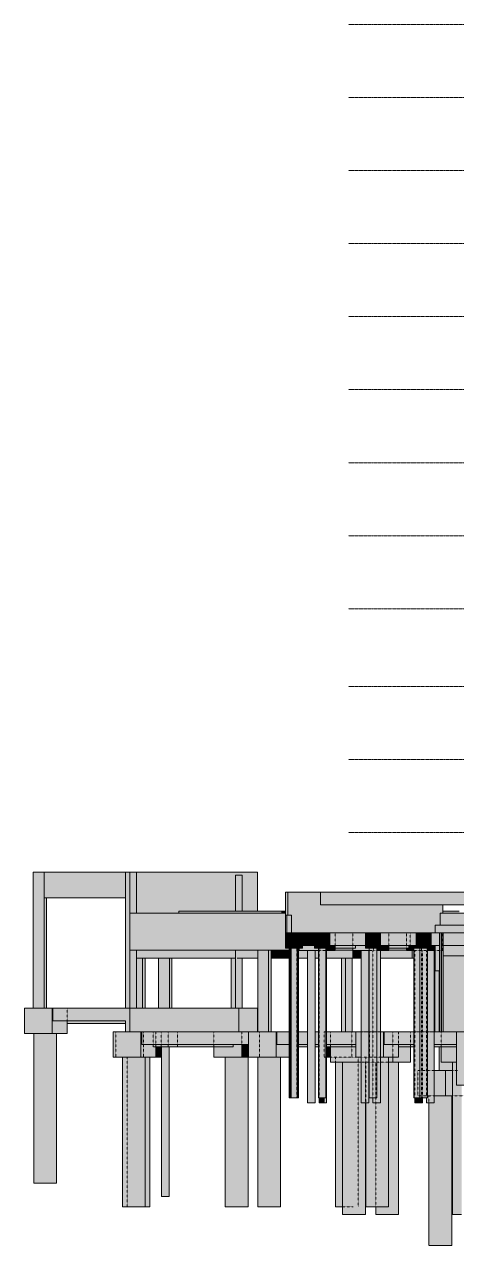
# Model space of a CAD drawing. Header units: centimetres. Extents: x -1706 to 33186, y -3196 to 88081.
# Drawn here: x 17867 to 19571, y 78277 to 83092 of the extents above; entities that cross this region are included whole.
import ezdxf

# ---------------------------------------------------------------- set-up
doc = ezdxf.new("R2010")
doc.units = ezdxf.units.CM
doc.linetypes.add('Centro', pattern=[3.175, 0.635, -0.47625, 1.5875, -0.47625])
doc.linetypes.add('Traço', pattern=[0.635, 0.3175, -0.3175])
for name, color, linetype, lineweight in [('A-FLOR', 7, 'Continuous', 9), ('A-FLOR-LEVL', 7, 'Continuous', 9), ('S-BEAM', 7, 'Continuous', 9), ('S-COLS', 7, 'Continuous', 9), ('S-FNDN', 7, 'Continuous', 25), ('S-FNDN-HDLN', 7, 'Traço', 9)]:
    doc.layers.add(name, color=color, linetype=linetype, lineweight=lineweight)

# ---------------------------------------------------------------- blocks, each defined once
blk = doc.blocks.new('Estaca W Gerdau - W250X32_7-3763720-CT I 001 - CRT ESQ')
at = {"layer": 'S-FNDN', "linetype": 'Traço', "lineweight": 9, "true_color": 0xa4b9db}
blk.add_hatch(color=9, dxfattribs=at).paths.add_polyline_path([(-1880.1, 79120), (-1871.6, 79120), (-1871.6, 79510), (-1886.2, 79510), (-1886.2, 79120)], flags=0)
at = {"layer": 'S-FNDN', "lineweight": 9}
for p, q in [((-1886.2, 79510), (-1886.2, 79120)), ((-1871.6, 79510), (-1886.2, 79510)), ((-1879.3, 79120), (-1879.3, 79510)), ((-1878.5, 79510), (-1878.5, 79120)), ((-1871.6, 79510), (-1871.6, 79120)), ((-1871.6, 79120), (-1886.2, 79120))]:
    blk.add_line(p, q, dxfattribs=at)
blk = doc.blocks.new('PED_BLRET-1EST_R01_2019_muro_ - 60x60x60-3843966-CT I 001 - CRT ESQ')
at = {"layer": 'S-FNDN-HDLN'}
for p, q in [((-2471.6, 79455), (-2441.6, 79455)), ((-2471.6, 79450), (-2471.6, 79455)), ((-2441.6, 79450), (-2471.6, 79450)), ((-2441.6, 79455), (-2441.6, 79450))]:
    blk.add_line(p, q, dxfattribs=at)
blk = doc.blocks.new('PED_BLRET-1EST_R01_2019_muro_ - 60x60x60-V17-CT I 001 - CRT ESQ')
at = {"layer": 'S-FNDN-HDLN'}
for p, q in [((-2472.7, 79455), (-2471.6, 79455)), ((-2472.7, 79450), (-2472.7, 79455)), ((-2442.7, 79455), (-2442.7, 79450))]:
    blk.add_line(p, q, dxfattribs=at)
blk = doc.blocks.new('PED_BLRET-1EST_R01_2019_muro_ - 60x60x60-V18-CT I 001 - CRT ESQ')
at = {"layer": 'S-FNDN-HDLN'}
for p, q in [((-2473.4, 79455), (-2472.7, 79455)), ((-2473.4, 79450), (-2473.4, 79455)), ((-2443.4, 79455), (-2443.4, 79450))]:
    blk.add_line(p, q, dxfattribs=at)
blk = doc.blocks.new('PED_BLRET-1EST_R01_2019_muro_ - 60x60x60-V19-CT I 001 - CRT ESQ')
at = {"layer": 'S-FNDN-HDLN'}
for p, q in [((-2474.9, 79455), (-2474.1, 79455)), ((-2474.9, 79450), (-2474.9, 79455)), ((-2444.9, 79455), (-2444.9, 79450))]:
    blk.add_line(p, q, dxfattribs=at)
blk = doc.blocks.new('PED_BLRET-1EST_R01_2019_muro_ - 60x60x60-V20-CT I 001 - CRT ESQ')
at = {"layer": 'S-FNDN-HDLN'}
for p, q in [((-2473.7, 79450), (-2473.7, 79455)), ((-2443.7, 79455), (-2443.7, 79450))]:
    blk.add_line(p, q, dxfattribs=at)
blk = doc.blocks.new('PED_BLRET-1EST_R01_2019_muro_ - 60x60x60-V21-CT I 001 - CRT ESQ')
at = {"layer": 'S-FNDN-HDLN'}
for p, q in [((-2476.4, 79455), (-2474.9, 79455)), ((-2476.4, 79450), (-2476.4, 79455)), ((-2446.4, 79455), (-2446.4, 79450))]:
    blk.add_line(p, q, dxfattribs=at)
blk = doc.blocks.new('PED_BLRET-1EST_R01_2019_muro_ - 60x60x60-V22-CT I 001 - CRT ESQ')
at = {"layer": 'S-FNDN-HDLN'}
for p, q in [((-2478.6, 79455), (-2477.9, 79455)), ((-2478.6, 79450), (-2478.6, 79455)), ((-2448.6, 79455), (-2448.6, 79450))]:
    blk.add_line(p, q, dxfattribs=at)
blk = doc.blocks.new('PED_BLRET-1EST_R01_2019_muro_ - 60x60x60-V6-CT I 001 - CRT ESQ')
at = {"layer": 'S-FNDN-HDLN'}
for p, q in [((-1986.8, 79455), (-1978.9, 79455)), ((-1986.8, 79450), (-1986.8, 79455)), ((-1978.9, 79450), (-1986.8, 79450)), ((-1978.9, 79455), (-1963.9, 79455)), ((-1956.8, 79455), (-1956.8, 79450))]:
    blk.add_line(p, q, dxfattribs=at)

msp = doc.modelspace()

# ---------------------------------------------------------------- hatches: boundary and pattern name
at = {"layer": 'A-FLOR', "true_color": 0xc0c0c0}
msp.add_hatch(color=9, dxfattribs=at).paths.add_polyline_path([(18930.22, 79498), (18977.13, 79498), (18977.13, 79510), (18923.17, 79510), (18923.17, 79498), (18930.11, 79498)], flags=0)
at = {"layer": 'S-BEAM', "true_color": 0xc0c0c0}
for points in [[(18266.18, 79648), (18266.18, 79750), (17944.32, 79750), (17944.32, 79648)], [(18904.37, 79580), (18906.27, 79580), (18906.27, 79670), (18896.57, 79670), (18896.96, 79580), (18901.63, 79580)], [(19421.34, 79620), (19631.13, 79620.18), (19631.13, 79670), (19035.18, 79670), (19035.18, 79620), (19369.64, 79620)], [(18867.22, 79588), (18881.87, 79588), (18881.87, 79595), (18475.75, 79595), (18475.75, 79588), (18800.98, 79588)], [(18891.87, 79588), (18896.57, 79588), (18896.57, 79595), (18881.87, 79595), (18881.87, 79588)], [(19543.72, 79588), (19581.62, 79588), (19581.62, 79595), (19516.82, 79595), (19516.82, 79588), (19524.73, 79588)], [(18896.39, 79460), (18896.7, 79510), (18896.96, 79510), (18897.14, 79510), (18897.71, 79510), (18897.88, 79510), (18898.45, 79510), (18898.63, 79510), (18899.2, 79510), (18899.65, 79460), (18900.12, 79460), (18900.42, 79510), (18900.69, 79510), (18900.86, 79510), (18901.43, 79510), (18901.63, 79580), (18896.38, 79580), (18896.38, 79460)], [(18915.96, 79510), (18920.63, 79510), (18920.63, 79580), (18901.63, 79580), (18901.91, 79510), (18915.44, 79510)], [(18920.63, 79460), (18923.17, 79460), (18923.17, 79510), (18904.17, 79510), (18904.37, 79460), (18915.44, 79460)], [(18963.43, 79460), (19011.13, 79460), (19011.13, 79510), (18977.13, 79510), (18977.13, 79498), (18963.43, 79498), (18963.43, 79486.36)], [(19162.86, 79460), (19211.33, 79460), (19211.33, 79510), (19071.13, 79510), (19071.13, 79460), (19111.16, 79460)], [(19271.33, 79460), (19411.13, 79460), (19411.13, 79510), (19271.33, 79510), (19271.33, 79468.12)], [(18903.38, 79460), (18903.43, 79460.16), (18903.05, 79460)], [(18786.92, 79410), (18786.92, 79442), (18706.42, 79442), (18706.42, 79410)], [(18839.36, 79410), (18898.97, 79410), (18898.97, 79442), (18839.36, 79442)], [(18898.97, 79410), (18908.9, 79410), (18908.9, 79442), (18898.97, 79442)], [(19161.9, 79410), (19177.5, 79410), (19177.5, 79440), (19162.51, 79440), (19162.51, 79442), (19161.42, 79442), (19161.42, 79410)], [(19177.5, 79410), (19195.45, 79410), (19195.45, 79440), (19177.5, 79440), (19177.5, 79422.25)], [(19374.22, 79410), (19396.24, 79410), (19396.24, 79440), (19374.22, 79440), (19374.22, 79442), (19304.19, 79442), (19304.19, 79440), (19271.24, 79440), (19271.24, 79410), (19317.95, 79410)], [(19486.75, 79439), (19487.27, 79439), (19487.27, 79440), (19486.75, 79440)], [(18077.23, 79163), (18274.39, 79163), (18274.39, 79213), (17979.55, 79213), (17979.55, 79163), (18000.19, 79163)], [(18282.26, 79120), (18282.26, 79213), (18274.39, 79213), (18274.39, 79163), (18266.18, 79163), (18266.18, 79120), (18274.39, 79120)], [(18282.26, 79120), (18712.21, 79120), (18712.21, 79213), (18282.26, 79213)], [(18750.13, 79120), (18786.69, 79120), (18786.69, 79213), (18712.21, 79213), (18712.21, 79120), (18746.83, 79120)], [(18264.54, 79153), (18266.18, 79153), (18266.18, 79163), (18035.71, 79163), (18035.71, 79153), (18077.23, 79153)], [(18490.8, 79070), (18750.13, 79070), (18750.13, 79120), (18329.54, 79120), (18329.54, 79070), (18387.41, 79070)], [(18385.22, 79060), (18690.71, 79060), (18690.71, 79070), (18385.22, 79070)]]:
    msp.add_hatch(color=9, dxfattribs=at).paths.add_polyline_path(points, flags=0)
h = msp.add_hatch(color=9, dxfattribs=at)
h.paths.add_polyline_path([(18490.8, 79410), (18698.9, 79410), (18698.9, 79442), (18308.9, 79442), (18308.9, 79410)], flags=0)
h.paths.add_polyline_path([(18417.65, 79588), (18475.75, 79588), (18475.75, 79595), (18698.9, 79595), (18698.9, 79738), (18725.53, 79738), (18725.53, 79595), (18786.69, 79595), (18786.69, 79750), (18308.9, 79750), (18308.9, 79588), (18387.41, 79588)], flags=0)
h = msp.add_hatch(color=9, dxfattribs=at)
h.paths.add_polyline_path([(19091.76, 79450), (19172.51, 79450), (19172.51, 79460), (19091.76, 79460)], flags=0)
h.paths.add_polyline_path([(19369.64, 79450), (19382.53, 79450), (19382.53, 79460), (19304.19, 79460), (19304.19, 79450), (19343.8, 79450)], flags=0)
h.paths.add_polyline_path([(18977.13, 79510), (19487.27, 79510), (19487.27, 79540), (19507.02, 79540), (19507.02, 79588), (19516.82, 79588), (19516.82, 79620), (19035.18, 79620), (19035.18, 79670), (18906.27, 79670), (18906.27, 79580), (18920.63, 79580), (18920.92, 79510), (18963.43, 79510)], flags=0)
h = msp.add_hatch(color=9, dxfattribs=at)
h.paths.add_polyline_path([(18282.26, 79442), (18911.39, 79442), (18911.39, 79450), (18896.39, 79450), (18896.18, 79588), (18282.26, 79588)], flags=0)
h.paths.add_polyline_path([(19091.76, 79442), (19162.51, 79442), (19162.51, 79450), (19091.76, 79450), (19091.76, 79443.68)], flags=0)
h.paths.add_polyline_path([(19304.19, 79442), (19374.22, 79442), (19374.22, 79450), (19304.19, 79450), (19304.19, 79443.68)], flags=0)
h.paths.add_polyline_path([(18950.08, 79442), (18950.08, 79450), (18948.43, 79450), (18948.43, 79442)], flags=0)
h.paths.add_polyline_path([(19576.6, 79540), (19616.19, 79540), (19616.19, 79588), (19507.02, 79588), (19507.02, 79540), (19576.43, 79540)], flags=0)
h = msp.add_hatch(color=9, dxfattribs=at)
h.paths.add_polyline_path([(19471.13, 79460), (19503.83, 79460), (19503.83, 79510), (19471.13, 79510), (19471.13, 79487.8)], flags=0)
h.paths.add_polyline_path([(19561.92, 79460), (19631.13, 79460), (19631.13, 79510), (19518.43, 79510), (19518.43, 79460), (19524.73, 79460)], flags=0)
h = msp.add_hatch(color=9, dxfattribs=at)
h.paths.add_polyline_path([(19487.27, 79360), (19503.61, 79360), (19503.35, 79460), (19487.27, 79460), (19487.27, 79399.55)], flags=0)
h.paths.add_polyline_path([(19488.96, 79510), (19506.27, 79510), (19506.27, 79540), (19487.27, 79540), (19487.27, 79510), (19487.78, 79510)], flags=0)
h = msp.add_hatch(color=9, dxfattribs=at)
h.paths.add_polyline_path([(19518.43, 79420), (19631.13, 79420), (19631.13, 79460), (19518.43, 79460), (19518.43, 79443.68)], flags=0)
h.paths.add_polyline_path([(19510.73, 79510), (19631.13, 79510), (19631.13, 79540), (19506.27, 79540), (19506.27, 79510), (19510.45, 79510)], flags=0)
h = msp.add_hatch(color=9, dxfattribs=at)
h.paths.add_polyline_path([(19026.13, 79410), (19026.13, 79440), (19013.02, 79440), (19013.02, 79410)], flags=0)
h.paths.add_polyline_path([(18908.9, 79410), (18911.39, 79410.33), (18911.39, 79442), (18908.9, 79442)], flags=0)
h.paths.add_polyline_path([(18948.43, 79410), (18983.03, 79410), (18983.03, 79440), (18950.08, 79440), (18950.08, 79442), (18948.43, 79442), (18948.43, 79415.25)], flags=0)
h.paths.add_polyline_path([(19161.42, 79410), (19161.42, 79442), (19091.76, 79442), (19091.76, 79440), (19058.82, 79440), (19058.82, 79410), (19111.16, 79410)], flags=0)
h = msp.add_hatch(color=9, dxfattribs=at)
h.paths.add_polyline_path([(19396.24, 79410), (19403.19, 79410), (19403.19, 79440), (19396.24, 79440)], flags=0)
h.paths.add_polyline_path([(19487.27, 79410), (19487.27, 79439), (19486.75, 79439), (19486.75, 79440), (19482.96, 79440), (19482.96, 79410), (19486.75, 79410)], flags=0)
h = msp.add_hatch(color=9, dxfattribs=at)
h.paths.add_polyline_path([(19503.61, 79120), (19503.83, 79120), (19503.61, 79178.92)], flags=0)
h.paths.add_polyline_path([(19518.43, 79120), (19653.83, 79120), (19653.83, 79420), (19518.43, 79420), (19518.43, 79178.92)], flags=0)
h.paths.add_polyline_path([(20662.06, 79120), (20703.83, 79120), (20703.83, 79420), (20568.43, 79420), (20568.43, 79120)], flags=0)
h.paths.add_polyline_path([(20718.43, 79120), (20853.83, 79120), (20853.83, 79420), (20718.43, 79420), (20718.43, 79178.92)], flags=0)
h.paths.add_polyline_path([(20553.83, 79120), (20553.83, 79420), (20418.43, 79420), (20418.43, 79120), (20532.82, 79120)], flags=0)
h.paths.add_polyline_path([(21603.83, 79120), (21603.83, 79420), (21468.43, 79420), (21468.43, 79120), (21592.6, 79120)], flags=0)
h.paths.add_polyline_path([(19668.43, 79120), (19803.83, 79120), (19803.83, 79420), (19668.43, 79420), (19668.43, 79134.79)], flags=0)
h.paths.add_polyline_path([(20403.83, 79120), (20403.83, 79420), (20268.43, 79420), (20268.43, 79120), (20403.58, 79120)], flags=0)
h.paths.add_polyline_path([(19818.43, 79120), (19953.83, 79120), (19953.83, 79420), (19818.43, 79420), (19818.43, 79355.42)], flags=0)
h.paths.add_polyline_path([(21453.83, 79120), (21453.83, 79420), (21318.43, 79420), (21318.43, 79120), (21385.81, 79120)], flags=0)
h.paths.add_polyline_path([(21303.83, 79120), (21303.83, 79420), (21168.43, 79420), (21168.43, 79120), (21282.42, 79120)], flags=0)
h.paths.add_polyline_path([(19968.43, 79120), (20103.83, 79120), (20103.83, 79420), (19968.43, 79420), (19968.43, 79178.92)], flags=0)
h.paths.add_polyline_path([(20118.43, 79120), (20253.83, 79120), (20253.83, 79420), (20118.43, 79420), (20118.43, 79134.79)], flags=0)
h.paths.add_polyline_path([(20868.43, 79120), (21003.83, 79120), (21003.83, 79420), (20868.43, 79420), (20868.43, 79178.92)], flags=0)
h.paths.add_polyline_path([(21018.43, 79120), (21153.83, 79120), (21153.83, 79420), (21018.43, 79420), (21018.43, 79178.92)], flags=0)
h = msp.add_hatch(color=9, dxfattribs=at)
h.paths.add_polyline_path([(19013.02, 79070), (19026.13, 79070), (19026.13, 79120), (19013.02, 79120), (19013.02, 79090.67)], flags=0)
h.paths.add_polyline_path([(18862.69, 79070), (18911.39, 79070), (18911.39, 79120), (18862.69, 79120)], flags=0)
h.paths.add_polyline_path([(19173.45, 79070), (19173.45, 79120), (19058.82, 79120), (19058.82, 79070), (19162.86, 79070)], flags=0)
h.paths.add_polyline_path([(18948.43, 79070), (18983.03, 79070), (18983.03, 79120), (18948.43, 79120), (18948.43, 79090.67)], flags=0)
h = msp.add_hatch(color=9, dxfattribs=at)
h.paths.add_polyline_path([(19289.52, 79070), (19403.19, 79070), (19403.19, 79120), (19285.68, 79120), (19285.68, 79070)], flags=0)
h.paths.add_polyline_path([(19482.96, 79070), (19571.13, 79070), (19571.13, 79120), (19482.96, 79120), (19482.96, 79076.22)], flags=0)
h = msp.add_hatch(color=9, dxfattribs=at)
h.paths.add_polyline_path([(18948.43, 79060), (18983.03, 79060), (18983.03, 79070), (18948.43, 79070)], flags=0)
h.paths.add_polyline_path([(19173.45, 79060), (19173.45, 79070), (19058.82, 79070), (19058.82, 79060), (19162.86, 79060)], flags=0)
h.paths.add_polyline_path([(19026.13, 79060), (19026.13, 79070), (19013.02, 79070), (19013.02, 79060)], flags=0)
h = msp.add_hatch(color=9, dxfattribs=at)
h.paths.add_polyline_path([(19571.13, 79060), (19571.13, 79070), (19482.96, 79070), (19482.96, 79060), (19524.73, 79060)], flags=0)
h.paths.add_polyline_path([(19342.17, 79060), (19403.19, 79060), (19403.19, 79070), (19342.17, 79070)], flags=0)
h = msp.add_hatch(color=9, dxfattribs=at)
h.paths.add_polyline_path([(19847.88, 78917), (19867.88, 78917), (19867.88, 78950), (19847.88, 78950), (19847.88, 79030), (19824.41, 79030), (19824.41, 79000), (19779.59, 79000), (19779.59, 78917), (19839.57, 78917)], flags=0)
h.paths.add_polyline_path([(19947.88, 78917), (19961.63, 78917), (19961.63, 78950), (19947.88, 78950), (19947.88, 78923.77)], flags=0)
h.paths.add_polyline_path([(19524.73, 78967), (19554.72, 78967), (19554.72, 79000), (19509.9, 79000), (19509.9, 79060), (19502.49, 79060), (19502.49, 78967), (19509.9, 78967)], flags=0)
at = {"layer": 'S-COLS', "true_color": 0xc0c0c0}
for points in [[(17944.32, 79213), (17944.32, 79750), (17902, 79750), (17902, 79213)], [(18266.18, 79213), (18282.26, 79213.03), (18282.26, 79750), (18266.18, 79750), (18266.18, 79355.42)], [(17954.44, 79213), (17954.44, 79648), (17944.32, 79648), (17944.32, 79213)], [(18332.63, 79213), (18332.63, 79410), (18308.9, 79410), (18308.9, 79213)], [(18342.75, 79213), (18342.75, 79410), (18332.63, 79410), (18332.63, 79213), (18334.29, 79213)], [(18403.27, 79213), (18438.63, 79213), (18438.63, 79410), (18396.31, 79410), (18396.31, 79213)], [(18438.63, 79213), (18448.75, 79213), (18448.75, 79410), (18438.63, 79410), (18438.63, 79213)], [(18697.59, 79213), (18698.9, 79213), (18698.9, 79410), (18682.81, 79410), (18682.81, 79213)], [(18800.98, 79120), (18829.23, 79120), (18829.23, 79442), (18786.92, 79442), (18786.92, 79120)], [(18839.36, 79120), (18839.36, 79442), (18829.23, 79442), (18829.23, 79120)], [(19133.35, 79120), (19133.35, 79410), (19117.27, 79410), (19117.27, 79120)], [(19133.35, 79120), (19159.98, 79120), (19159.98, 79410), (19133.35, 79410), (19133.35, 79178.92)], [(19225.45, 79120), (19226.33, 79120), (19226.33, 79440), (19225.45, 79440), (19225.45, 79134.79)], [(19502.05, 79120), (19502.05, 79360), (19487.27, 79360), (19487.27, 79410), (19485.97, 79410), (19485.97, 79120)]]:
    msp.add_hatch(color=9, dxfattribs=at).paths.add_polyline_path(points, flags=0)
h = msp.add_hatch(color=9, dxfattribs=at)
h.paths.add_polyline_path([(18282.26, 79213), (18308.9, 79213), (18308.9, 79442), (18282.26, 79442), (18282.26, 79355.42)], flags=0)
h.paths.add_polyline_path([(18284.01, 79588), (18308.9, 79588), (18308.9, 79750), (18282.26, 79750), (18282.26, 79588)], flags=0)
h = msp.add_hatch(color=9, dxfattribs=at)
h.paths.add_polyline_path([(18712.21, 79213), (18725.53, 79213), (18725.53, 79410), (18706.42, 79410), (18706.34, 79442), (18698.9, 79442), (18698.9, 79213)], flags=0)
h.paths.add_polyline_path([(18721.9, 79595), (18725.53, 79595), (18725.53, 79738), (18698.9, 79738), (18698.9, 79595), (18720.69, 79595)], flags=0)
h = msp.add_hatch(color=9, dxfattribs=at)
h.paths.add_polyline_path([(19502.05, 79120), (19503.61, 79120), (19503.61, 79360), (19502.05, 79360), (19502.05, 79178.92)], flags=0)
h.paths.add_polyline_path([(19528.69, 79120), (19528.69, 79120), (19524.73, 79120)], flags=0)
at = {"layer": 'S-FNDN', "true_color": 0xc0c0c0}
for points in [[(18896.39, 79450), (18897.14, 79450), (18896.7, 79510), (18896.39, 79510), (18896.39, 79460)], [(18897.88, 79450), (18897.44, 79510), (18897.14, 79510), (18897.14, 79450)], [(18897.88, 79450), (18898.63, 79450), (18898.19, 79510), (18897.88, 79510), (18897.88, 79452.29)], [(18898.63, 79450), (18900.12, 79450), (18899.65, 79460), (18899.2, 79460), (18898.93, 79510), (18898.63, 79510), (18898.63, 79452.29)], [(18900.86, 79450), (18900.42, 79510), (18900.12, 79510), (18900.12, 79450)], [(18901.61, 79450), (18901.17, 79510), (18900.86, 79510), (18900.86, 79450)], [(18902.32, 79450), (18901.91, 79510), (18901.61, 79510), (18901.61, 79450)], [(18903.43, 79450), (18903.05, 79510), (18902.32, 79510), (18902.32, 79450)], [(18923.17, 79450), (18963.43, 79450), (18963.43, 79498), (18923.17, 79498), (18923.17, 79460), (18903.93, 79460), (18903.67, 79510), (18903.43, 79510), (18903.43, 79450), (18920.63, 79450)], [(19031.5, 79450), (19071.13, 79450), (19071.13, 79510), (19011.13, 79510), (19011.13, 79450), (19021.99, 79450)], [(19266.25, 79450), (19271.33, 79450), (19271.33, 79510), (19211.33, 79510), (19211.33, 79450), (19240.4, 79450)], [(19421.34, 79450), (19471.13, 79450), (19471.13, 79510), (19411.13, 79510), (19411.13, 79450), (19420.75, 79450)], [(18911.9, 78860), (18912.14, 78860), (18911.9, 79450), (18911.39, 79450), (18911.39, 78860)], [(18912.65, 78860), (18912.88, 78860), (18912.65, 79450), (18912.14, 79450), (18912.14, 78860)], [(18913.39, 78860), (18913.63, 78860), (18913.39, 79450), (18912.88, 79450), (18912.88, 78860)], [(18914.14, 78860), (18915.12, 78860), (18914.89, 79450), (18913.63, 79450), (18913.63, 78860)], [(18915.63, 78860), (18915.86, 78860), (18915.44, 79450), (18915.12, 79450), (18915.12, 78860)], [(18916.37, 78860), (18916.61, 78860), (18916.37, 79450), (18915.86, 79450), (18915.86, 78860)], [(18917.12, 78860), (18917.32, 78860), (18917.12, 79450), (18916.61, 79450), (18916.61, 78860)], [(18917.83, 78860), (18918.43, 78860), (18918.02, 79450), (18917.32, 79450), (18917.32, 78860)], [(18918.43, 78860), (18948.43, 78860), (18948.43, 79450), (18918.43, 79450), (18918.43, 78870.04)], [(19007.77, 79440), (19026.13, 79440), (19026.13, 79450), (19011.13, 79450), (19011.13, 79460), (18963.43, 79460), (18963.43, 79450), (18950.08, 79450), (18950.08, 79440), (18956.07, 79440)], [(19026.13, 78860), (19056.13, 78860), (19056.13, 79450), (19026.13, 79450), (19026.13, 78870.04)], [(19056.13, 79440), (19091.76, 79440), (19091.76, 79460), (19071.13, 79460), (19071.13, 79450), (19056.13, 79450), (19056.13, 79442)], [(19162.51, 79440), (19226.33, 79440), (19226.33, 79450), (19211.33, 79450), (19211.33, 79460), (19172.51, 79460), (19172.51, 79450), (19162.51, 79450), (19162.51, 79442)], [(19226.33, 78860), (19256.33, 78860), (19256.33, 79450), (19226.33, 79450), (19226.33, 78870.04)], [(19276.59, 79440), (19304.19, 79440), (19304.19, 79460), (19271.33, 79460), (19271.33, 79450), (19256.33, 79450), (19256.33, 79440), (19266.25, 79440)], [(19396.24, 79440), (19403.19, 79440), (19403.19, 79450), (19388.19, 79450), (19388.19, 79460), (19382.53, 79460), (19382.53, 79450), (19374.22, 79450), (19374.22, 79440)], [(19411.13, 79450), (19411.13, 79460), (19388.19, 79460), (19388.19, 79450), (19395.49, 79450)], [(19403.19, 78860), (19426.13, 78860), (19425.69, 79450), (19403.19, 79450), (19403.19, 78901.46)], [(19429.8, 78860), (19456.13, 78860), (19456.13, 79450), (19426.13, 79450), (19426.13, 78914.17), (19426.19, 78860), (19429.68, 78860)], [(19456.13, 79440), (19487.27, 79440), (19487.03, 79460), (19471.13, 79460), (19471.13, 79450), (19456.13, 79450), (19456.13, 79440.79)], [(18983.03, 78840), (19005.66, 78840), (19005.66, 79440), (18983.03, 79440), (18983.03, 78914.17)], [(19005.66, 78840), (19013.02, 78840), (19013.02, 79440), (19005.66, 79440), (19005.66, 78914.17)], [(19058.82, 78840), (19058.82, 79440), (19056.13, 79440), (19056.13, 78860), (19051.45, 78860), (19051.74, 78840), (19058.35, 78840)], [(19195.45, 78840), (19218.08, 78840), (19218.08, 79440), (19195.45, 79440), (19195.45, 78870.04)], [(19218.08, 78840), (19225.45, 78840), (19225.45, 79440), (19218.08, 79440), (19218.08, 78870.04)], [(19250.96, 78840), (19263.88, 78840), (19263.88, 79440), (19256.33, 79440), (19256.27, 78860), (19241.25, 78860), (19241.64, 78840), (19248.88, 78840)], [(19263.88, 78840), (19271.24, 78840), (19271.24, 79440), (19263.88, 79440), (19263.88, 78869.01)], [(19464.23, 78840), (19475.59, 78840), (19475.59, 79440), (19456.13, 79440), (19456.13, 78860), (19452.96, 78860), (19452.96, 78840), (19460.59, 78840)], [(19482.96, 78840), (19482.96, 79440), (19475.59, 79440), (19475.59, 78840), (19482.49, 78840)], [(17870.44, 79113), (17976.71, 79113), (17976.71, 79213), (17866.99, 79213), (17866.99, 79113)], [(17976.71, 79113), (18035.71, 79113), (18035.71, 79163), (17979.55, 79163), (17979.55, 79213), (17976.71, 79213), (17976.71, 79153)], [(17903.78, 78523), (17986.65, 78523), (17986.65, 79113), (17903.78, 79113), (17903.78, 78649.41)], [(17993.56, 78523), (17993.56, 79113), (17986.65, 79113), (17986.65, 78523), (17992.43, 78523)], [(18326.21, 79020), (18326.21, 79120), (18216.5, 79120), (18216.5, 79020), (18284.01, 79020)], [(18385.22, 79020), (18385.22, 79070), (18329.54, 79070), (18329.54, 79120), (18326.21, 79120), (18326.21, 79020), (18351.25, 79020)], [(18760.49, 79020), (18859.85, 79020), (18859.85, 79120), (18750.13, 79120), (18750.13, 79020), (18752.76, 79020)], [(18859.85, 79020), (18911.39, 79020), (18911.39, 79070), (18862.69, 79070), (18862.69, 79120), (18859.85, 79120), (18859.85, 79060)], [(19308.19, 79020), (19342.17, 79020), (19342.17, 79070), (19285.68, 79070), (19285.68, 79120), (19283.16, 79120), (19283.16, 79020), (19303.35, 79020)], [(19571.13, 78910), (19711.13, 78910), (19711.13, 79120), (19571.13, 79120), (19571.13, 78914.17)], [(18697.59, 79020), (18724.56, 79020), (18724.56, 79070), (18690.71, 79070), (18690.71, 79060), (18614.54, 79060), (18614.54, 79020), (18690.71, 79020)], [(18724.56, 79020), (18750.13, 79020), (18750.13, 79070), (18724.56, 79070)], [(18253.29, 78430), (18336.15, 78430), (18335.71, 79020), (18253.29, 79020), (18253.29, 78649.41)], [(18341.93, 78430), (18343.06, 78430), (18343.06, 79020), (18336.15, 79020), (18336.15, 78430), (18339.61, 78430)], [(18350.25, 78430), (18354.69, 78430), (18354.69, 79020), (18343.06, 79020), (18343.06, 78430), (18344.88, 78430)], [(18360.37, 78430), (18361.44, 78430), (18361.44, 79020), (18354.69, 79020), (18354.69, 78430), (18358.1, 78430)], [(18385.22, 79020), (18406.1, 79020), (18406.1, 79060), (18385.22, 79060)], [(18407.9, 78470), (18414.54, 78470), (18414.54, 79060), (18407.54, 79060), (18407.54, 78470)], [(18414.54, 78470), (18437.52, 78470), (18437.52, 79060), (18414.54, 79060), (18414.54, 78472.91)], [(18659.92, 78430), (18680.2, 78430), (18680.2, 79020), (18659.18, 79020), (18659.18, 78430)], [(18680.2, 78430), (18749.17, 78430), (18749.17, 79020), (18680.2, 79020), (18680.2, 78649.41)], [(18865.3, 78430), (18869.79, 78430), (18869.79, 79020), (18786.92, 79020), (18787.02, 78430), (18859.89, 78430)], [(18875.57, 78430), (18876.7, 78430), (18876.7, 79020), (18869.79, 79020), (18869.79, 78430), (18873.25, 78430)], [(19074.61, 79020), (19074.61, 79060), (19058.82, 79060), (19058.82, 79020), (19059.46, 79020)], [(19212.92, 78430), (19295.79, 78430), (19295.79, 79020), (19271.24, 79020), (19271.24, 78840), (19241.25, 78840), (19241.25, 78860), (19226.33, 78860), (19226.33, 79020), (19225.45, 79020), (19225.09, 78840), (19212.92, 78840), (19212.92, 78472.91)], [(19301.57, 78430), (19302.7, 78430), (19302.7, 79020), (19295.79, 79020), (19295.79, 78430), (19299.24, 78430)], [(19389.34, 79000), (19389.34, 79060), (19342.17, 79060), (19342.17, 79020), (19320.2, 79020), (19320.2, 79000)], [(19571.13, 79050), (19571.13, 79060), (19570.48, 79060), (19570.48, 79050)], [(19093.63, 78430), (19114.49, 78430), (19114.28, 79000), (19093.63, 79000), (19093.63, 78649.41)], [(19121.44, 78430), (19121.07, 79000), (19114.49, 79000), (19114.49, 78430), (19121.07, 78430)], [(19121.44, 78400), (19204.45, 78400), (19204.45, 78840), (19195.45, 78840), (19195.45, 79000), (19121.44, 79000), (19121.44, 78430)], [(19265.77, 78400), (19335.71, 78400), (19335.71, 79000), (19302.7, 79000), (19302.7, 78430), (19252.7, 78430), (19252.83, 78400), (19265.41, 78400)], [(19341.42, 78400), (19342.51, 78400), (19342.51, 79000), (19335.71, 79000), (19335.71, 78400), (19339.13, 78400)], [(19527.72, 78867), (19527.72, 78967), (19482.96, 78967), (19482.96, 78867), (19524.73, 78867)], [(19554.72, 78867), (19554.72, 78967), (19527.72, 78967), (19527.72, 78867)], [(19554.72, 78400), (19591.13, 78400), (19591.13, 78910), (19571.13, 78910), (19571.13, 79000), (19554.72, 79000), (19554.72, 78472.91)], [(19040.09, 78840), (19051.45, 78840), (19051.33, 78860), (19028.82, 78860), (19028.82, 78840), (19037.25, 78840)], [(19210.16, 78400), (19211.25, 78400), (19210.96, 78840), (19204.45, 78840), (19204.45, 78400), (19207.87, 78400)], [(19421.34, 78840), (19429.8, 78840), (19429.68, 78860), (19407.17, 78860), (19407.59, 78840), (19418.43, 78840)], [(19430.53, 78840), (19437.16, 78840), (19437.15, 78860), (19429.8, 78860), (19429.8, 78840)], [(19462.43, 78277), (19545.41, 78277), (19545.41, 78867), (19482.96, 78867), (19482.96, 78840), (19462.43, 78840), (19462.43, 78296.4)], [(19551.13, 78277), (19552.23, 78277), (19552.23, 78867), (19545.41, 78867), (19545.41, 78277), (19548.84, 78277)]]:
    msp.add_hatch(color=9, dxfattribs=at).paths.add_polyline_path(points, flags=0)
h = msp.add_hatch(color=9, dxfattribs=at)
h.paths.add_polyline_path([(19173.45, 79020), (19195.45, 79020), (19195.45, 79120), (19173.45, 79120), (19173.45, 79060)], flags=0)
h.paths.add_polyline_path([(19225.45, 79020), (19226.33, 79020), (19226.33, 79120), (19225.45, 79120), (19225.45, 79046.54)], flags=0)
h.paths.add_polyline_path([(19271.24, 79020), (19283.16, 79020), (19283.16, 79120), (19271.24, 79120), (19271.24, 79040.96)], flags=0)
h = msp.add_hatch(color=9, dxfattribs=at)
h.paths.add_polyline_path([(19074.61, 79000), (19195.45, 79000), (19195.45, 79020), (19173.45, 79020), (19173.45, 79060), (19074.61, 79060), (19074.61, 79002.42)], flags=0)
h.paths.add_polyline_path([(19302.7, 79000), (19320.2, 79000), (19320.2, 79020), (19302.7, 79020), (19302.7, 79002.42)], flags=0)
h = msp.add_hatch(color=9, dxfattribs=at)
h.paths.add_polyline_path([(19509.9, 79000), (19571.13, 79000), (19571.13, 79050), (19570.48, 79050), (19570.48, 79060), (19509.9, 79060), (19509.9, 79002.42)], flags=0)
h.paths.add_polyline_path([(19731.52, 79000), (19754.74, 79000), (19754.74, 79030), (19715.74, 79030), (19715.74, 79000)], flags=0)

# ---------------------------------------------------------------- linework, layer by layer
at = {"layer": 'A-FLOR'}
for p, q in [((18923.17, 79510), (18977.13, 79510)), ((18977.13, 79498), (18923.17, 79498)), ((18977.13, 79510), (18977.13, 79498))]:
    msp.add_line(p, q, dxfattribs=at)
at = {"layer": 'A-FLOR-LEVL', "linetype": 'Centro'}
for p, q in [((19144.69, 83092), (24693.26, 83092)), ((19144.69, 82804), (24693.26, 82804)), ((19144.69, 82516), (24693.26, 82516)), ((19144.69, 82228), (24693.26, 82228)), ((19144.69, 81940), (24693.26, 81940)), ((19144.69, 81652), (24693.26, 81652)), ((19144.69, 81364), (24693.26, 81364)), ((19144.69, 81076), (24693.26, 81076)), ((19144.69, 80788), (24693.26, 80788)), ((19144.69, 80482), (24693.26, 80482)), ((19144.69, 80194), (24693.26, 80194)), ((19144.69, 79906), (24693.26, 79906)), ((19144.69, 79510), (24693.26, 79510)), ((19144.69, 79120), (24693.26, 79120))]:
    msp.add_line(p, q, dxfattribs=at)
at = {"layer": 'S-BEAM'}
for p, q in [((17944.32, 79750), (18266.18, 79750)), ((17944.32, 79750), (17944.32, 79648)), ((18266.18, 79648), (18266.18, 79750)), ((18786.69, 79750), (18308.9, 79750)), ((18308.9, 79750), (18308.9, 79588)), ((18698.9, 79738), (18725.53, 79738)), ((18698.9, 79595), (18698.9, 79738)), ((18725.53, 79738), (18725.53, 79595)), ((18786.69, 79595), (18786.69, 79750)), ((17944.32, 79648), (18266.18, 79648)), ((18906.27, 79670), (18896.57, 79670)), ((18896.57, 79580), (18896.57, 79670)), ((18906.27, 79670), (19035.18, 79670)), ((18906.27, 79670), (18906.27, 79580)), ((19035.18, 79670), (19631.13, 79670)), ((19035.18, 79670), (19035.18, 79620)), ((18475.75, 79595), (18881.87, 79595)), ((18475.75, 79595), (18475.75, 79588)), ((18881.87, 79588), (18881.87, 79595)), ((18881.87, 79595), (18896.57, 79595)), ((18881.87, 79595), (18881.87, 79588)), ((19035.18, 79620), (19631.13, 79620)), ((19516.82, 79620), (19516.82, 79588)), ((19516.82, 79595), (19581.62, 79595)), ((18282.26, 79588), (18896.57, 79588)), ((18282.26, 79588), (18282.26, 79442)), ((18896.38, 79460), (18896.38, 79580)), ((18896.38, 79580), (18901.63, 79580)), ((18920.63, 79580), (18901.63, 79580)), ((18901.63, 79580), (18901.63, 79510)), ((18920.63, 79510), (18920.63, 79580)), ((19507.02, 79588), (19616.19, 79588)), ((19507.02, 79540), (19507.02, 79588)), ((18896.96, 79510), (18896.96, 79460)), ((18897.71, 79510), (18897.71, 79460)), ((18898.45, 79510), (18898.45, 79460)), ((18899.2, 79510), (18899.2, 79460)), ((18900.69, 79510), (18900.69, 79460)), ((18901.43, 79510), (18901.43, 79460)), ((18901.55, 79510), (18901.55, 79460)), ((18901.6, 79510), (18901.55, 79510)), ((18902.18, 79460), (18902.18, 79510)), ((18903.05, 79460), (18903.05, 79510)), ((18903.93, 79510), (18904.17, 79510)), ((18903.93, 79510), (18903.93, 79460)), ((18923.17, 79510), (18904.17, 79510)), ((18904.17, 79510), (18904.17, 79460)), ((18923.17, 79460), (18923.17, 79510)), ((18977.13, 79510), (19011.13, 79510)), ((19071.13, 79510), (19211.33, 79510)), ((19271.33, 79510), (19411.13, 79510)), ((19471.13, 79510), (19503.83, 79510)), ((19487.27, 79540), (19506.27, 79540)), ((19487.27, 79510), (19487.27, 79540)), ((19506.27, 79540), (19631.13, 79540)), ((19518.43, 79510), (19631.13, 79510)), ((18899.2, 79460), (18900.12, 79460)), ((18901.43, 79460), (18901.63, 79460)), ((18903.93, 79460), (18904.17, 79460)), ((18904.17, 79460), (18923.17, 79460)), ((19011.13, 79460), (18963.43, 79460)), ((19211.33, 79460), (19071.13, 79460)), ((19091.76, 79450), (19172.51, 79450)), ((19172.51, 79450), (19172.51, 79460)), ((19411.13, 79460), (19271.33, 79460)), ((19304.19, 79450), (19382.53, 79450)), ((19382.53, 79450), (19382.53, 79460)), ((19471.13, 79460), (19503.83, 79460)), ((19487.27, 79360), (19487.27, 79460)), ((19518.43, 79460), (19631.13, 79460)), ((18282.26, 79442), (18911.4, 79442)), ((18308.9, 79442), (18308.9, 79410)), ((18308.9, 79410), (18698.9, 79410)), ((18698.9, 79410), (18698.9, 79442)), ((18706.34, 79410), (18786.92, 79410)), ((18839.36, 79410), (18898.97, 79410)), ((18898.97, 79442), (18898.97, 79410)), ((18898.97, 79410), (18908.9, 79410)), ((18908.9, 79410), (18908.9, 79442)), ((18908.9, 79410), (18911.42, 79410)), ((18948.43, 79442), (18950.14, 79442)), ((18948.43, 79410), (18983.05, 79410)), ((19013.02, 79410), (19026.17, 79410)), ((19058.82, 79410), (19161.42, 79410)), ((19091.76, 79442), (19162.52, 79442)), ((19161.42, 79442), (19161.42, 79410)), ((19161.42, 79410), (19177.5, 79410)), ((19177.5, 79410), (19177.5, 79440)), ((19177.5, 79410), (19195.48, 79410)), ((19271.24, 79410), (19396.24, 79410)), ((19304.19, 79442), (19374.22, 79442)), ((19396.24, 79410), (19396.24, 79440)), ((19396.24, 79440), (19396.24, 79410)), ((19396.24, 79410), (19403.23, 79410)), ((19482.96, 79410), (19487.27, 79410)), ((19486.75, 79439), (19486.75, 79440)), ((19487.27, 79439), (19486.75, 79439)), ((19503.61, 79420), (19503.61, 79120)), ((19653.83, 79420), (19518.43, 79420)), ((19503.61, 79360), (19487.27, 79360)), ((17979.55, 79213), (18274.39, 79213)), ((17979.55, 79213), (17979.55, 79163)), ((18274.39, 79213), (18282.26, 79213)), ((18282.26, 79213), (18698.9, 79213)), ((18282.26, 79213), (18282.26, 79120)), ((18698.9, 79213), (18712.21, 79213)), ((18712.21, 79120), (18712.21, 79213)), ((18712.21, 79213), (18725.53, 79213)), ((18712.21, 79213), (18712.21, 79120)), ((18725.53, 79213), (18786.69, 79213)), ((18786.69, 79120), (18786.69, 79213)), ((17979.55, 79163), (18266.18, 79163)), ((18266.18, 79120), (18266.18, 79163)), ((18035.71, 79153), (18266.18, 79153)), ((18329.54, 79120), (18329.54, 79070)), ((18329.54, 79120), (18750.13, 79120)), ((18862.69, 79120), (18862.69, 79070)), ((18862.69, 79120), (18911.39, 79120)), ((18948.43, 79120), (18983.03, 79120)), ((19013.02, 79120), (19026.13, 79120)), ((19058.82, 79120), (19173.45, 79120)), ((19285.68, 79120), (19403.19, 79120)), ((19285.68, 79120), (19285.68, 79070)), ((19482.96, 79120), (19503.61, 79120)), ((19518.43, 79120), (19653.83, 79120)), ((18750.13, 79070), (18329.54, 79070)), ((18690.71, 79060), (18690.71, 79070)), ((18862.69, 79070), (18911.39, 79070)), ((18948.43, 79070), (18983.03, 79070)), ((19013.02, 79070), (19026.13, 79070)), ((19058.82, 79070), (19173.45, 79070)), ((19285.68, 79070), (19403.19, 79070)), ((19482.96, 79070), (19571.13, 79070)), ((18385.22, 79060), (18690.71, 79060)), ((18948.43, 79060), (18983.03, 79060)), ((19013.02, 79060), (19026.13, 79060)), ((19058.82, 79060), (19173.45, 79060)), ((19342.17, 79060), (19403.19, 79060)), ((19482.96, 79060), (19571.13, 79060)), ((19502.49, 79060), (19502.49, 78967))]:
    msp.add_line(p, q, dxfattribs=at)
at = {"layer": 'S-COLS'}
for p, q in [((17902, 79750), (17902, 79213)), ((17944.32, 79750), (17902, 79750)), ((17944.32, 79750), (17944.32, 79213)), ((18266.18, 79213), (18266.18, 79750)), ((18282.26, 79750), (18266.18, 79750)), ((18282.26, 79750), (18282.26, 79213)), ((18308.9, 79750), (18282.26, 79750)), ((18308.9, 79750), (18308.9, 79588)), ((18698.9, 79738), (18698.9, 79595)), ((18725.53, 79738), (18698.9, 79738)), ((18725.53, 79738), (18725.53, 79595)), ((17954.44, 79648), (17954.44, 79213)), ((18308.9, 79442), (18308.9, 79213)), ((18332.63, 79410), (18332.63, 79213)), ((18342.75, 79410), (18342.75, 79213)), ((18396.31, 79213), (18396.31, 79410)), ((18438.63, 79410), (18438.63, 79213)), ((18448.75, 79410), (18448.75, 79213)), ((18682.81, 79213), (18682.81, 79410)), ((18698.9, 79442), (18698.9, 79213)), ((18725.53, 79410), (18725.53, 79213)), ((18786.92, 79442), (18786.92, 79120)), ((18829.23, 79442), (18829.23, 79120)), ((18839.36, 79442), (18839.36, 79120)), ((19117.27, 79120), (19117.27, 79410)), ((19133.35, 79410), (19133.35, 79120)), ((19159.98, 79410), (19159.98, 79120)), ((19485.97, 79120), (19485.97, 79410)), ((19502.05, 79360), (19502.05, 79120)), ((18308.9, 79213), (18282.26, 79213)), ((18712.21, 79213), (18698.9, 79213)), ((18725.53, 79213), (18712.21, 79213))]:
    msp.add_line(p, q, dxfattribs=at)
at = {"layer": 'S-FNDN', "lineweight": 9}
for p, q in [((18896.39, 79510), (18896.96, 79510)), ((18896.39, 79450), (18896.39, 79510)), ((18897.14, 79510), (18897.71, 79510)), ((18897.14, 79450), (18897.14, 79510)), ((18897.88, 79510), (18898.45, 79510)), ((18897.88, 79450), (18897.88, 79510)), ((18898.63, 79510), (18899.2, 79510)), ((18898.63, 79450), (18898.63, 79510)), ((18900.12, 79510), (18900.69, 79510)), ((18900.12, 79450), (18900.12, 79510)), ((18900.86, 79510), (18901.43, 79510)), ((18900.86, 79450), (18900.86, 79510)), ((18901.61, 79510), (18902.18, 79510)), ((18901.61, 79450), (18901.61, 79510)), ((18902.32, 79510), (18903.05, 79510)), ((18902.32, 79450), (18902.32, 79510)), ((18903.43, 79510), (18903.93, 79510)), ((18903.43, 79450), (18903.43, 79510)), ((18963.43, 79450), (18963.43, 79498)), ((19011.13, 79510), (19071.13, 79510)), ((19011.13, 79450), (19011.13, 79510)), ((19071.13, 79450), (19071.13, 79510)), ((19211.33, 79510), (19271.33, 79510)), ((19211.33, 79450), (19211.33, 79510)), ((19271.33, 79450), (19271.33, 79510)), ((19411.13, 79510), (19471.13, 79510)), ((19411.13, 79450), (19411.13, 79510)), ((19471.13, 79450), (19471.13, 79510)), ((18897.14, 79450), (18896.39, 79450)), ((18897.88, 79450), (18897.14, 79450)), ((18898.63, 79450), (18897.88, 79450)), ((18900.12, 79450), (18898.63, 79450)), ((18900.86, 79450), (18900.12, 79450)), ((18901.61, 79450), (18900.86, 79450)), ((18902.32, 79450), (18901.61, 79450)), ((18903.43, 79450), (18902.32, 79450)), ((18963.43, 79450), (18903.43, 79450)), ((18911.39, 79450), (18911.39, 78860)), ((18912.14, 79450), (18912.14, 78860)), ((18912.88, 79450), (18912.88, 78860)), ((18913.63, 79450), (18913.63, 78860)), ((18915.12, 79450), (18915.12, 78860)), ((18915.86, 79450), (18915.86, 78860)), ((18916.61, 79450), (18916.61, 78860)), ((18917.32, 79450), (18917.32, 78860)), ((18918.43, 79450), (18918.43, 78860)), ((18948.43, 78860), (18948.43, 79450)), ((18950.08, 79440), (18950.08, 79450)), ((19071.13, 79450), (19011.13, 79450)), ((19026.13, 79450), (19026.13, 78860)), ((19056.13, 78860), (19056.13, 79450)), ((19091.76, 79460), (19091.76, 79440)), ((19162.51, 79440), (19162.51, 79450)), ((19271.33, 79450), (19211.33, 79450)), ((19226.33, 79450), (19226.33, 78860)), ((19256.33, 78860), (19256.33, 79450)), ((19304.19, 79460), (19304.19, 79440)), ((19374.22, 79440), (19374.22, 79450)), ((19388.19, 79450), (19388.19, 79460)), ((19411.13, 79450), (19388.19, 79450)), ((19403.19, 79450), (19403.19, 78860)), ((19471.13, 79450), (19411.13, 79450)), ((19426.13, 79450), (19426.13, 78860)), ((19456.13, 78860), (19456.13, 79450)), ((19026.14, 79440), (18950.08, 79440)), ((18983.02, 79440), (18983.02, 78840)), ((19013.02, 78840), (19013.02, 79440)), ((19091.76, 79440), (19056.13, 79440)), ((19058.82, 78840), (19058.82, 79440)), ((19226.34, 79440), (19162.51, 79440)), ((19195.45, 79440), (19195.45, 78840)), ((19225.45, 78840), (19225.45, 79440)), ((19304.19, 79440), (19256.33, 79440)), ((19271.25, 78840), (19271.25, 79440)), ((19403.2, 79440), (19374.22, 79440)), ((19487.27, 79440), (19456.13, 79440)), ((19482.96, 78840), (19482.96, 79440)), ((17866.99, 79213), (17976.71, 79213)), ((17866.99, 79213), (17866.99, 79113)), ((17976.71, 79213), (17979.55, 79213)), ((17976.71, 79113), (17976.71, 79213)), ((18035.71, 79113), (18035.71, 79163)), ((17976.71, 79113), (17866.99, 79113)), ((17903.67, 79113), (17903.67, 78523)), ((18035.71, 79113), (17976.71, 79113)), ((17993.67, 78523), (17993.67, 79113)), ((18216.5, 79120), (18326.21, 79120)), ((18216.5, 79120), (18216.5, 79020)), ((18326.21, 79120), (18329.54, 79120)), ((18326.21, 79020), (18326.21, 79120)), ((18750.13, 79120), (18859.85, 79120)), ((18750.13, 79120), (18750.13, 79020)), ((18859.85, 79120), (18862.69, 79120)), ((18859.85, 79020), (18859.85, 79120)), ((19173.45, 79120), (19195.45, 79120)), ((19173.45, 79120), (19173.45, 79020)), ((19225.45, 79120), (19226.33, 79120)), ((19271.24, 79120), (19283.16, 79120)), ((19283.16, 79120), (19285.68, 79120)), ((19283.16, 79020), (19283.16, 79120)), ((19571.13, 79120), (19571.13, 78910)), ((18385.22, 79020), (18385.22, 79070)), ((18724.56, 79020), (18724.56, 79070)), ((19342.17, 79020), (19342.17, 79070)), ((18326.21, 79020), (18216.5, 79020)), ((18253.18, 79020), (18253.18, 78430)), ((18385.22, 79020), (18326.21, 79020)), ((18343.18, 78430), (18343.18, 79020)), ((18361.53, 78430), (18361.53, 79020)), ((18406.1, 79020), (18385.22, 79020)), ((18406.1, 79060), (18406.1, 79020)), ((18407.53, 79060), (18407.53, 78470)), ((18437.53, 78470), (18437.53, 79060)), ((18614.54, 79020), (18614.54, 79060)), ((18724.56, 79020), (18614.54, 79020)), ((18659.17, 79020), (18659.17, 78430)), ((18750.13, 79020), (18724.56, 79020)), ((18749.17, 78430), (18749.17, 79020)), ((18859.85, 79020), (18750.13, 79020)), ((18786.81, 79020), (18786.81, 78430)), ((18911.39, 79020), (18859.85, 79020)), ((18876.81, 78430), (18876.81, 79020)), ((19074.61, 79020), (19058.82, 79020)), ((19074.61, 79000), (19074.61, 79060)), ((19195.45, 79020), (19173.45, 79020)), ((19226.33, 79020), (19225.45, 79020)), ((19283.16, 79020), (19271.24, 79020)), ((19342.17, 79020), (19283.16, 79020)), ((19302.81, 78430), (19302.81, 79020)), ((19320.2, 79000), (19320.2, 79020)), ((19389.34, 79060), (19389.34, 79000)), ((19509.9, 79000), (19509.9, 79060)), ((19570.48, 79050), (19570.48, 79060)), ((19571.13, 79050), (19570.48, 79050)), ((19195.45, 79000), (19074.61, 79000)), ((19093.62, 79000), (19093.62, 78430)), ((19121.34, 79000), (19121.34, 78400)), ((19320.2, 79000), (19302.66, 79000)), ((19389.34, 79000), (19320.2, 79000)), ((19342.6, 78400), (19342.6, 79000)), ((19482.96, 78967), (19527.72, 78967)), ((19571.13, 79000), (19509.9, 79000)), ((19527.72, 78967), (19554.82, 78967)), ((19527.72, 78867), (19527.72, 78967)), ((19554.61, 79000), (19554.61, 78400)), ((19571.13, 78910), (19711.13, 78910)), ((18911.9, 78860), (18911.39, 78860)), ((18912.65, 78860), (18912.14, 78860)), ((18913.39, 78860), (18912.88, 78860)), ((18915.01, 78860), (18913.63, 78860)), ((18915.63, 78860), (18915.12, 78860)), ((18916.37, 78860), (18915.86, 78860)), ((18917.12, 78860), (18916.61, 78860)), ((18918.31, 78860), (18917.32, 78860)), ((18948.43, 78860), (18918.43, 78860)), ((19005.66, 78840), (18983.03, 78840)), ((19013.02, 78840), (19005.66, 78840)), ((19056.13, 78860), (19026.13, 78860)), ((19028.82, 78860), (19028.82, 78840)), ((19051.45, 78840), (19028.82, 78840)), ((19058.82, 78840), (19051.45, 78840)), ((19218.08, 78840), (19195.45, 78840)), ((19211.34, 78400), (19211.34, 78840)), ((19212.81, 78840), (19212.81, 78430)), ((19225.45, 78840), (19218.08, 78840)), ((19256.33, 78860), (19226.33, 78860)), ((19241.25, 78860), (19241.25, 78840)), ((19263.88, 78840), (19241.25, 78840)), ((19271.25, 78840), (19263.88, 78840)), ((19425.69, 78860), (19403.19, 78860)), ((19407.16, 78860), (19407.16, 78840)), ((19429.8, 78840), (19407.17, 78840)), ((19456.13, 78860), (19426.13, 78860)), ((19437.16, 78840), (19429.8, 78840)), ((19437.16, 78840), (19437.16, 78860)), ((19452.96, 78860), (19452.96, 78840)), ((19475.59, 78840), (19452.96, 78840)), ((19462.33, 78840), (19462.33, 78277)), ((19482.96, 78840), (19475.59, 78840)), ((19527.72, 78867), (19482.94, 78867)), ((19554.82, 78867), (19527.72, 78867)), ((19552.33, 78277), (19552.33, 78867)), ((17986.65, 78523), (17903.78, 78523)), ((17993.47, 78523), (17986.65, 78523)), ((18414.54, 78470), (18407.54, 78470)), ((18437.53, 78470), (18414.54, 78470)), ((18336.15, 78430), (18253.29, 78430)), ((18342.97, 78430), (18336.15, 78430)), ((18354.69, 78430), (18343.25, 78430)), ((18361.53, 78430), (18354.69, 78430)), ((18680.2, 78430), (18659.17, 78430)), ((18749.17, 78430), (18680.2, 78430)), ((18869.79, 78430), (18786.92, 78430)), ((18876.61, 78430), (18869.79, 78430)), ((19114.49, 78430), (19093.62, 78430)), ((19121.07, 78430), (19114.49, 78430)), ((19204.45, 78400), (19121.44, 78400)), ((19211.34, 78400), (19204.45, 78400)), ((19295.79, 78430), (19212.92, 78430)), ((19252.6, 78430), (19252.6, 78400)), ((19335.71, 78400), (19252.7, 78400)), ((19302.6, 78430), (19295.79, 78430)), ((19342.6, 78400), (19335.71, 78400)), ((19591.11, 78400), (19554.72, 78400)), ((19545.41, 78277), (19462.43, 78277)), ((19552.33, 78277), (19545.41, 78277))]:
    msp.add_line(p, q, dxfattribs=at)
at = {"layer": 'S-FNDN-HDLN'}
for p, q in [((18896.96, 79510), (18897.13, 79510)), ((18897.71, 79510), (18897.88, 79510)), ((18898.45, 79510), (18898.62, 79510)), ((18899.2, 79510), (18900.11, 79510)), ((18900.69, 79510), (18900.86, 79510)), ((18901.32, 79460), (18901.32, 79510)), ((18901.43, 79510), (18901.6, 79510)), ((18902.18, 79510), (18902.32, 79510)), ((18903.05, 79510), (18903.42, 79510)), ((18950.08, 79450.01), (18950.08, 79510)), ((18956.39, 79450), (18956.39, 79510)), ((18957.14, 79450), (18957.14, 79510)), ((18957.88, 79450), (18957.88, 79510)), ((18958.63, 79450), (18958.63, 79510)), ((18960.12, 79450), (18960.12, 79510)), ((18960.86, 79450), (18960.86, 79510)), ((18961.32, 79450), (18961.32, 79510)), ((18961.61, 79450), (18961.61, 79510)), ((18962.32, 79450), (18962.32, 79510)), ((18963.43, 79498.01), (18963.43, 79510)), ((19031.5, 79440), (19031.5, 79510)), ((19091.76, 79510), (19091.76, 79460.01)), ((19162.51, 79450.01), (19162.51, 79510)), ((19243.93, 79440), (19243.93, 79510)), ((19304.19, 79510), (19304.19, 79460.01)), ((19374.22, 79450), (19374.22, 79510)), ((19388.19, 79460.01), (19388.19, 79510)), ((19448.19, 79450), (19448.19, 79510)), ((19455.64, 79440), (19455.64, 79510)), ((19515.9, 79510), (19515.9, 79440)), ((18901.32, 79450), (18901.32, 79460)), ((18916.32, 79450), (18916.32, 78860)), ((18941.39, 78860), (18941.39, 79450)), ((18942.14, 78860), (18942.14, 79450)), ((18942.88, 78860), (18942.88, 79450)), ((18943.63, 78860), (18943.63, 79450)), ((18945.12, 78860), (18945.12, 79450)), ((18945.86, 78860), (18945.86, 79450)), ((18946.32, 78860), (18946.32, 79450)), ((18946.61, 78860), (18946.61, 79450)), ((18947.32, 78860), (18947.32, 79450)), ((19433.19, 78860), (19433.19, 79450)), ((19031.5, 79440), (19026.14, 79440)), ((19028.82, 79440), (19028.82, 78860.01)), ((19056.13, 79440), (19031.5, 79440)), ((19243.93, 79440), (19226.35, 79440)), ((19241.25, 79440), (19241.25, 78860.01)), ((19256.33, 79440), (19243.93, 79440)), ((19455.64, 79440), (19403.21, 79440)), ((19407.16, 79440), (19407.16, 78860.01)), ((19437.16, 78860.01), (19437.16, 79440)), ((19452.96, 79440), (19452.96, 78860.01)), ((19456.13, 79440), (19455.64, 79440)), ((19515.9, 79440), (19487.28, 79440)), ((18035.71, 79163.01), (18035.71, 79213)), ((18226.96, 79020), (18226.96, 79120)), ((18337.21, 79020), (18337.21, 79120)), ((18374.27, 79060), (18374.27, 79120)), ((18385.22, 79070.01), (18385.22, 79120)), ((18406.1, 79120), (18406.1, 79060.01)), ((18433.51, 79060), (18433.51, 79120)), ((18470.8, 79060), (18470.8, 79120)), ((18614.54, 79060.01), (18614.54, 79120)), ((18724.56, 79070.01), (18724.56, 79120)), ((18793.81, 79020), (18793.81, 79120)), ((18911.39, 79120), (18918.85, 79120)), ((18918.85, 79020), (18918.85, 79120)), ((19048.9, 79120), (19058.82, 79120)), ((19048.9, 79020), (19048.9, 79120)), ((19074.61, 79060.01), (19074.61, 79120)), ((19158.61, 79020), (19158.61, 79120)), ((19195.45, 79120), (19225.44, 79120)), ((19226.34, 79120), (19271.24, 79120)), ((19228.35, 79020), (19228.35, 79120)), ((19320.2, 79020.01), (19320.2, 79120)), ((19342.17, 79070.01), (19342.17, 79120)), ((19389.34, 79120), (19389.34, 79060.01)), ((19509.9, 79060.01), (19509.9, 79120)), ((19570.48, 79060.01), (19570.48, 79120)), ((18271.53, 79020), (18271.53, 78430)), ((18385.21, 79060), (18374.27, 79060)), ((18918.85, 79020), (18911.39, 79020)), ((19058.82, 79020), (19048.9, 79020)), ((19158.61, 79020), (19074.62, 79020)), ((19093.62, 79020), (19093.62, 79000.01)), ((19173.44, 79020), (19158.61, 79020)), ((19183.62, 78430), (19183.62, 79020)), ((19225.44, 79020), (19195.45, 79020)), ((19212.81, 79020), (19212.81, 78840.01)), ((19271.24, 79020), (19226.34, 79020)), ((19302.66, 79000), (19195.45, 79000)), ((19211.34, 78840.01), (19211.34, 79000)), ((19252.6, 79000), (19252.6, 78430.01)), ((19417.7, 78967), (19482.96, 78967)), ((19417.7, 78867), (19417.7, 78967)), ((19554.82, 78967), (19565.54, 78967)), ((19565.54, 78967), (19575.66, 78967)), ((18912.07, 78860), (18911.9, 78860)), ((18912.82, 78860), (18912.65, 78860)), ((18913.56, 78860), (18913.39, 78860)), ((18915.8, 78860), (18915.63, 78860)), ((18916.54, 78860), (18916.37, 78860)), ((18917.27, 78860), (18917.12, 78860)), ((19482.93, 78867), (19417.7, 78867)), ((19426.17, 78860), (19425.69, 78860)), ((19462.33, 78867), (19462.33, 78840.01)), ((19596.96, 78867), (19554.82, 78867)), ((18437.53, 78470), (18437.52, 78470)), ((18361.53, 78430), (18361.44, 78430)), ((18659.18, 78430), (18659.17, 78430)), ((19162.86, 78430), (19121.07, 78430))]:
    msp.add_line(p, q, dxfattribs=at)

# ---------------------------------------------------------------- block references
at = {"layer": 'S-FNDN', "lineweight": 9}
msp.add_blockref('Estaca W Gerdau - W250X32_7-3763720-CT I 001 - CRT ESQ', (21389.99, 0), dxfattribs=at)
at = {"layer": 'S-FNDN', "linetype": 'Traço', "lineweight": 9}
for name, p in [('PED_BLRET-1EST_R01_2019_muro_ - 60x60x60-V22-CT I 001 - CRT ESQ', (21389.99, 0)), ('PED_BLRET-1EST_R01_2019_muro_ - 60x60x60-V19-CT I 001 - CRT ESQ', (21387.01, 0)), ('PED_BLRET-1EST_R01_2019_muro_ - 60x60x60-V19-CT I 001 - CRT ESQ', (21387.76, 0)), ('PED_BLRET-1EST_R01_2019_muro_ - 60x60x60-V21-CT I 001 - CRT ESQ', (21389.99, 0)), ('PED_BLRET-1EST_R01_2019_muro_ - 60x60x60-V19-CT I 001 - CRT ESQ', (21389.99, 0)), ('PED_BLRET-1EST_R01_2019_muro_ - 60x60x60-V19-CT I 001 - CRT ESQ', (21390.74, 0)), ('PED_BLRET-1EST_R01_2019_muro_ - 60x60x60-V20-CT I 001 - CRT ESQ', (21389.99, 0)), ('PED_BLRET-1EST_R01_2019_muro_ - 60x60x60-V18-CT I 001 - CRT ESQ', (21389.99, 0)), ('PED_BLRET-1EST_R01_2019_muro_ - 60x60x60-V17-CT I 001 - CRT ESQ', (21389.99, 0)), ('PED_BLRET-1EST_R01_2019_muro_ - 60x60x60-3843966-CT I 001 - CRT ESQ', (21389.99, 0)), ('PED_BLRET-1EST_R01_2019_muro_ - 60x60x60-3843966-CT I 001 - CRT ESQ', (21497.7, 0)), ('PED_BLRET-1EST_R01_2019_muro_ - 60x60x60-3843966-CT I 001 - CRT ESQ', (21697.9, 0)), ('PED_BLRET-1EST_R01_2019_muro_ - 60x60x60-V6-CT I 001 - CRT ESQ', (21389.99, 0)), ('PED_BLRET-1EST_R01_2019_muro_ - 60x60x60-3843966-CT I 001 - CRT ESQ', (21897.7, 0))]:
    msp.add_blockref(name, p, dxfattribs=at)

doc.saveas('drawing.dxf')
